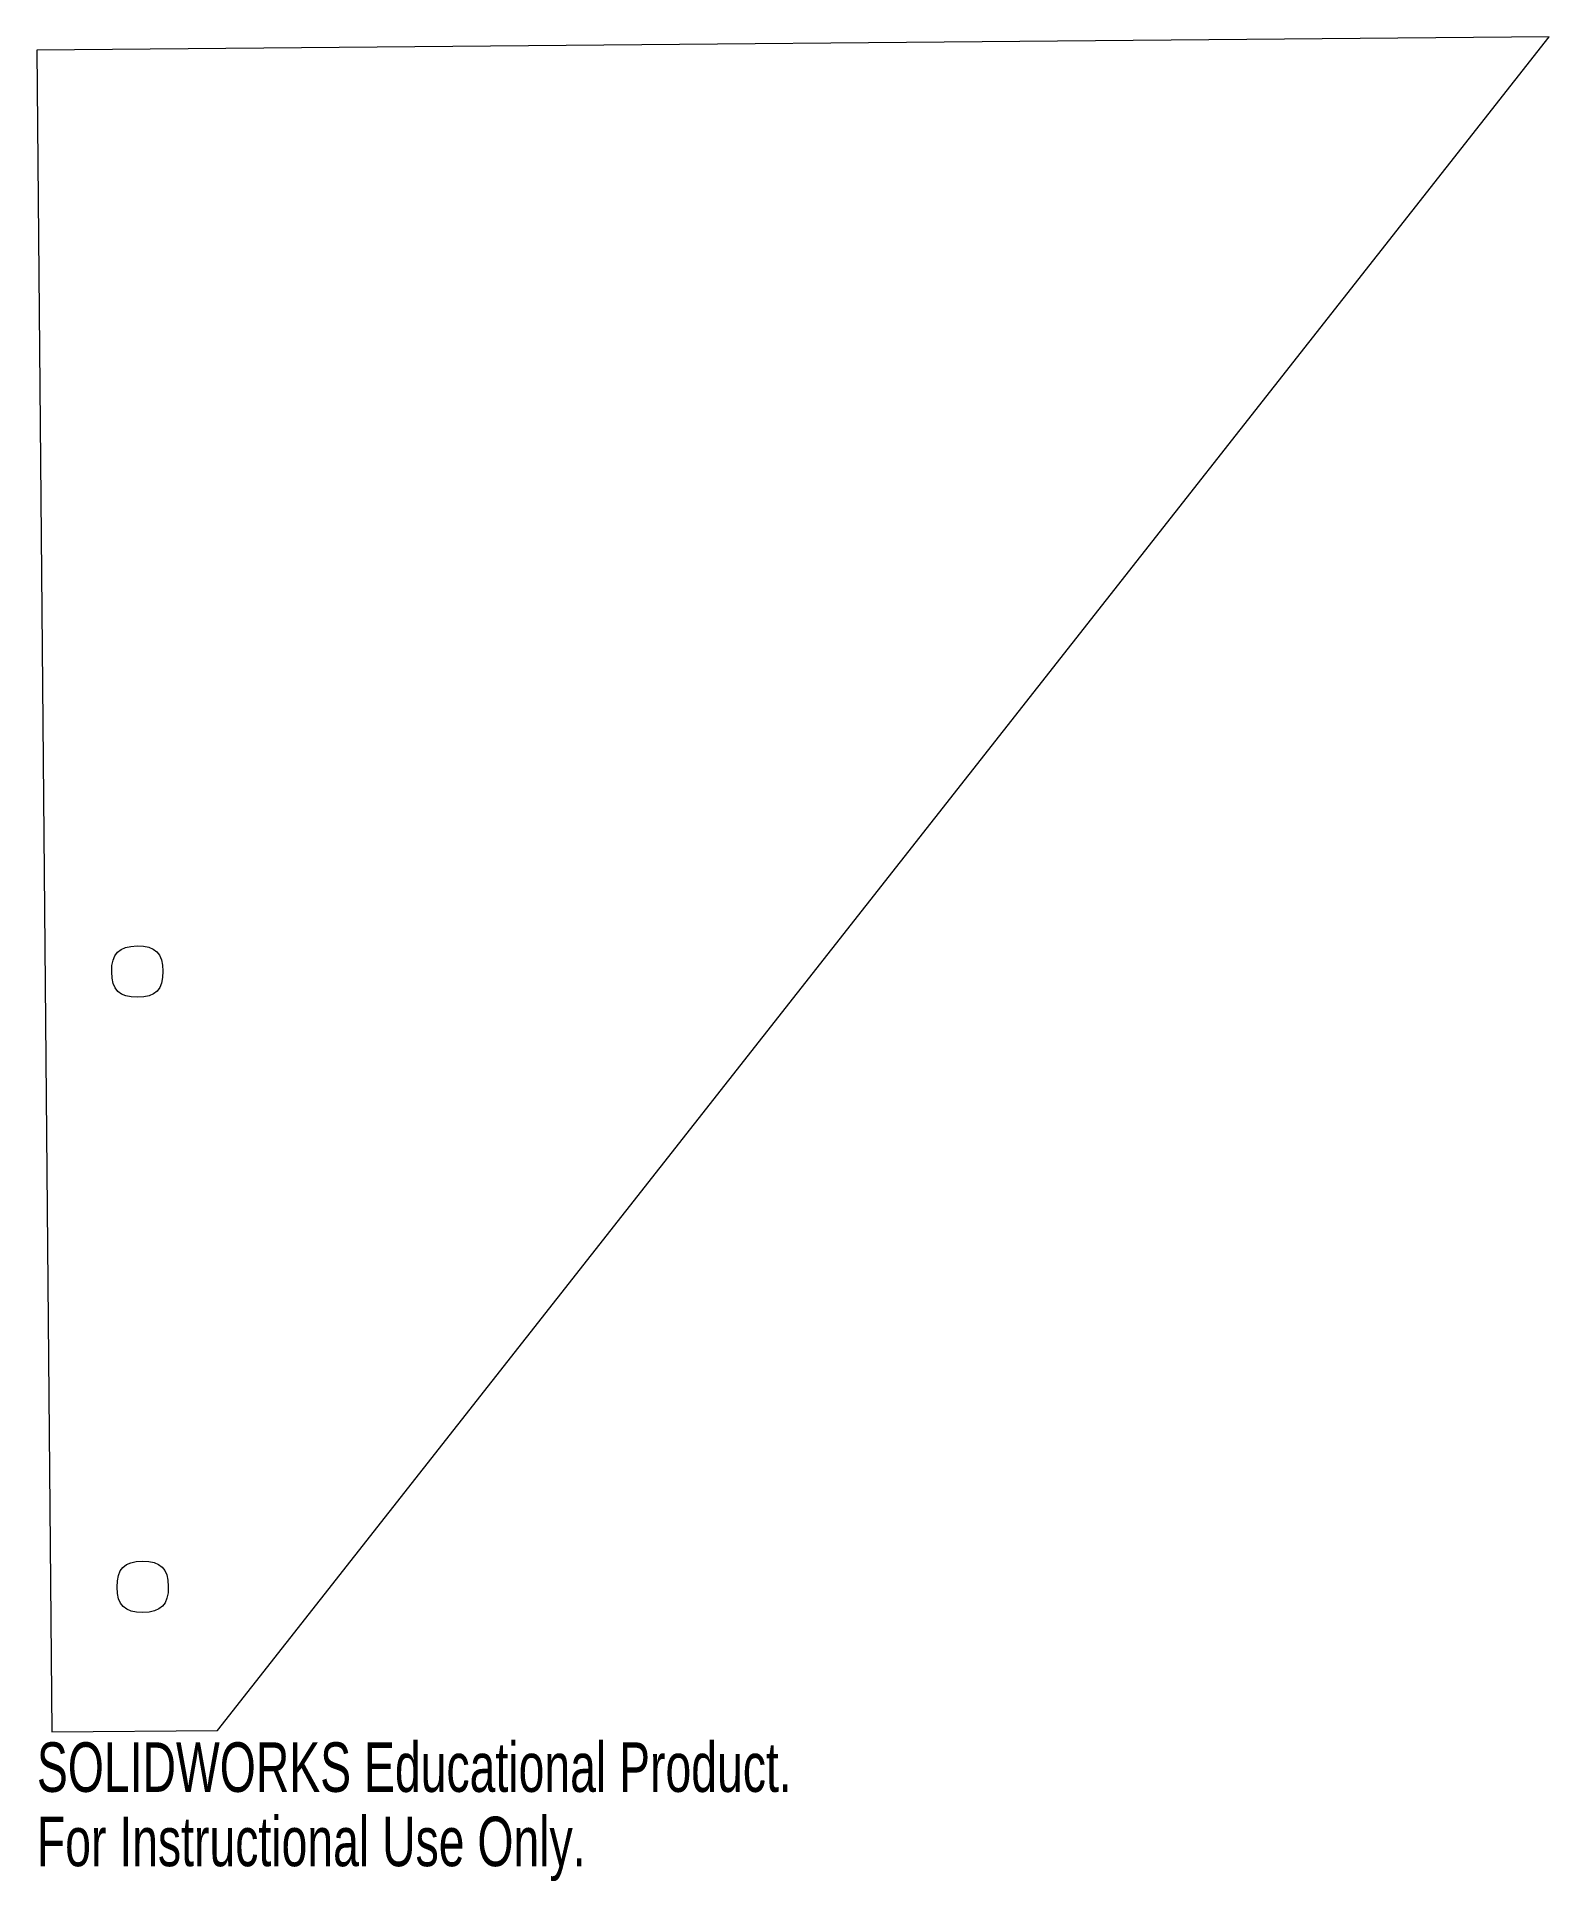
# Model space of a CAD drawing. Header units: millimetres. Extents: x 13 to 160, y 107 to 287.
import ezdxf

# ---------------------------------------------------------------- set-up
doc = ezdxf.new("R2010")
doc.units = ezdxf.units.MM
doc.styles.add('SLDTEXTSTYLE0', font='TXT', dxfattribs={"width": 0.7})

msp = doc.modelspace()

# ---------------------------------------------------------------- linework, layer by layer
at = {"color": 7, "linetype": 'Continuous', "lineweight": 15}
for p, q in [((160.43, 286.93), (12.82, 285.64)), ((30.45, 121.68), (160.43, 286.93)), ((12.82, 285.64), (14.27, 121.53)), ((14.27, 121.53), (30.45, 121.68))]:
    msp.add_line(p, q, dxfattribs=at)
for points in [[(20.12, 195.7), (20.1, 197.46), (20.83, 198.21), (22.6, 198.22)], [(22.6, 198.22), (24.36, 198.24), (25.11, 197.51), (25.12, 195.75)], [(22.64, 193.22), (20.87, 193.2), (20.13, 193.93), (20.12, 195.7)], [(25.12, 195.75), (25.13, 193.97), (24.41, 193.23), (22.64, 193.22)], [(20.65, 135.66), (20.63, 137.44), (21.36, 138.18), (23.12, 138.18)], [(23.12, 138.18), (24.89, 138.2), (25.63, 137.47), (25.65, 135.71)], [(23.17, 133.19), (21.4, 133.17), (20.66, 133.9), (20.65, 135.66)], [(25.65, 135.71), (25.66, 133.94), (24.94, 133.2), (23.17, 133.19)]]:
    msp.add_open_spline(points, degree=3, dxfattribs=at)

# ---------------------------------------------------------------- texts
at = {"color": 7, "linetype": 'Continuous', "char_height": 4.8336, "attachment_point": 1, "style": 'SLDTEXTSTYLE0'}
for s, insert in [('SOLIDWORKS Educational Product.', (12.82, 120.51)), ('For Instructional Use Only.', (12.82, 113.26))]:
    msp.add_mtext(s, dxfattribs=dict(at, insert=insert))

doc.saveas('drawing.dxf')
